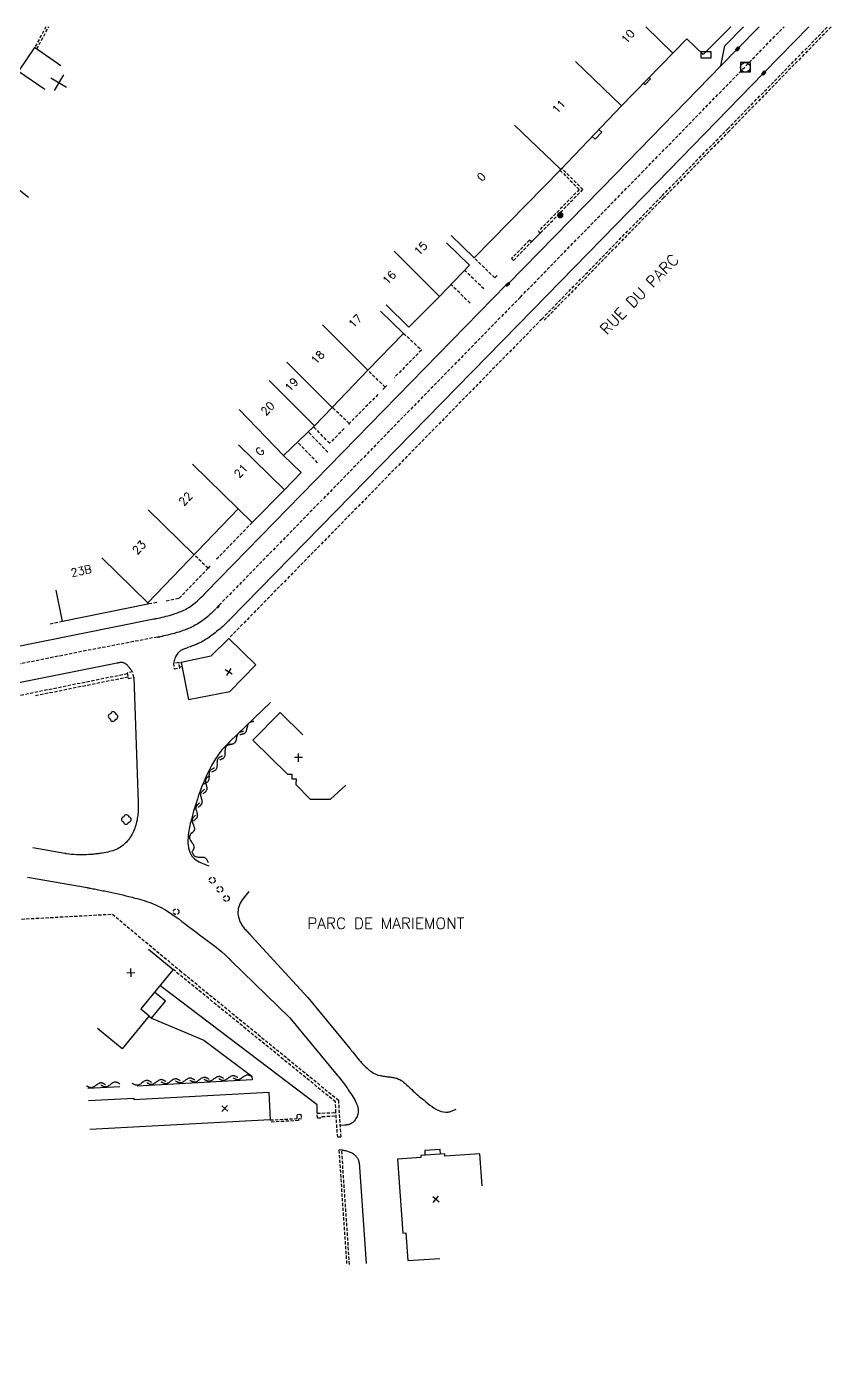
# Model space of a CAD drawing. Header units: millimetres. Extents: x 140000 to 140992, y 128000 to 129000.
# Drawn here: x 140307.8 to 140433.4, y 128790.7 to 129000 of the extents above; entities that cross this region are included whole.
import ezdxf
from ezdxf.enums import TextEntityAlignment as Align

# ---------------------------------------------------------------- set-up
doc = ezdxf.new("R2010")
doc.units = ezdxf.units.MM
doc.linetypes.add('DASHED', pattern=[0.75, 0.5, -0.25])
doc.layers.get('0').update_dxf_attribs({"linetype": 'CONTINUOUS'})
for name, color, linetype in [('W0001', 6, 'DASHED'), ('W0008', 7, 'CONTINUOUS'), ('W0100', 7, 'CONTINUOUS'), ('W0105', 7, 'CONTINUOUS'), ('W0112', 1, 'DASHED'), ('W0300', 7, 'CONTINUOUS'), ('W0310', 3, 'CONTINUOUS'), ('W0400', 7, 'CONTINUOUS'), ('W0420', 7, 'CONTINUOUS'), ('W0989', 7, 'CONTINUOUS'), ('W0991', 7, 'CONTINUOUS'), ('W1102', 7, 'CONTINUOUS'), ('W1471', 7, 'CONTINUOUS'), ('W1473', 7, 'CONTINUOUS')]:
    doc.layers.add(name, color=color, linetype=linetype)
doc.styles.get("Standard").update_dxf_attribs({"font": 'romans.shx', "width": 0.85})

# ---------------------------------------------------------------- blocks, each defined once
blk = doc.blocks.new('T400')
for p, q in [((-0.15, 0.3), (0.15, 0.3)), ((-0.15, -0.25), (-0.15, 0.3)), ((-0.15, 0.15), (0.15, 0.15)), ((-0.15, 0), (0.15, 0)), ((0.15, 0.3), (0.15, -0.25)), ((-0.15, -0.15), (0.15, -0.15)), ((-0.15, -0.25), (-0.15, -0.3)), ((-0.15, -0.3), (0.15, -0.3)), ((0.15, -0.3), (0.15, -0.25))]:
    blk.add_line(p, q)
blk = doc.blocks.new('T1471')
at = {"color": 0, "linetype": 'Continuous', "flags": 128}
blk.add_lwpolyline([(-0.75, -0.5), (-0.75, 0.5), (0.75, 0.5), (0.75, -0.5), (-0.75, -0.5)], dxfattribs=at)
blk = doc.blocks.new('T420')
for p, q in [((0.75, 0.75), (-0.75, 0.75)), ((-0.75, 0.75), (-0.75, -0.75)), ((0.75, 0.75), (0.75, -0.75)), ((0.75, -0.75), (-0.75, -0.75))]:
    blk.add_line(p, q)
blk.add_ellipse((0, 0), major_axis=(-0.53, 0.53), ratio=1, start_param=3.926991, end_param=10.210176)
blk = doc.blocks.new('t991o')
at = {"color": 0, "linetype": 'Continuous'}
for p, q in [((-1, 1), (1, -1)), ((-1, -1), (1, 1))]:
    blk.add_line(p, q, dxfattribs=at)
blk = doc.blocks.new('T1473')
at = {"color": 0, "linetype": 'Continuous', "const_width": 0.5, "flags": 128}
blk.add_lwpolyline([(-0.25, 0, 1), (0.25, 0, 1)], format="xyb", close=True, dxfattribs=at)

msp = doc.modelspace()

# ---------------------------------------------------------------- linework, layer by layer
at = {"layer": 'W0001'}
for points in [[(140384.86, 128957.8), (140403.84, 128977.25), (140426.01, 129000)], [(140384.86, 128957.8), (140337.64, 128909.48), (140337.63, 128909.47), (140337.63, 128909.47), (140337.95, 128909.8), (140337.91, 128909.73), (140337.53, 128909.36), (140337.53, 128909.35), (140337.86, 128909.67), (140337.81, 128909.61), (140337.44, 128909.23), (140337.78, 128909.48), (140337.84, 128909.62), (140337.28, 128909.08), (140337.09, 128908.9), (140336.92, 128908.71), (140336.59, 128908.4), (140336.33, 128908.17), (140336.08, 128907.94), (140335.75, 128907.66), (140335.42, 128907.4), (140335.13, 128907.2), (140334.88, 128907.02), (140334.49, 128906.77), (140334.49, 128906.77), (140334.08, 128906.54), (140333.86, 128906.42), (140333.63, 128906.3), (140333.3, 128906.16), (140333.08, 128906.05), (140332.66, 128905.89), (140332.41, 128905.8), (140332.17, 128905.71), (140331.94, 128905.62), (140331.53, 128905.48), (140331.24, 128905.39), (140330.83, 128905.27), (140330.55, 128905.2), (140330.3, 128905.13), (140329.83, 128905.02), (140329.53, 128904.95), (140329.24, 128904.88), (140328.94, 128904.82), (140328.97, 128904.82), (140328.91, 128904.79), (140328.45, 128904.71), (140328.41, 128904.7), (140328.59, 128904.76), (140328.31, 128904.71), (140328.27, 128904.7), (140328.22, 128904.7), (140328.42, 128904.74), (140328.24, 128904.71), (140328.19, 128904.7), (140317.11, 128902.58), (140215.84, 128882.27)]]:
    msp.add_lwpolyline(points, dxfattribs=at)
at = {"layer": 'W0008'}
for points in [[(140382.91, 128959.79), (140399.8, 128977.09), (140416.17, 128993.91), (140416.78, 128997.03), (140419.67, 129000)], [(140386.8, 128955.81), (140406.22, 128975.7), (140422.86, 128992.79), (140429.89, 129000)], [(140416.17, 128993.91), (140418.77, 128996.55), (140422.13, 129000)], [(140229.36, 128887.73), (140327.63, 128907.53), (140327.67, 128907.54), (140327.72, 128907.55), (140327.75, 128907.55), (140327.8, 128907.56), (140327.84, 128907.57), (140327.89, 128907.58), (140327.92, 128907.59), (140327.97, 128907.59), (140328.02, 128907.6), (140328.05, 128907.62), (140328.34, 128907.67), (140328.64, 128907.73), (140328.94, 128907.8), (140329.24, 128907.87), (140329.53, 128907.95), (140329.81, 128908.02), (140330.11, 128908.09), (140330.41, 128908.18), (140330.69, 128908.27), (140330.97, 128908.36), (140331.2, 128908.45), (140331.44, 128908.53), (140331.67, 128908.62), (140331.91, 128908.71), (140332.13, 128908.81), (140332.34, 128908.91), (140332.56, 128909.02), (140332.78, 128909.14), (140333, 128909.26), (140333.2, 128909.39), (140333.2, 128909.39), (140333.45, 128909.56), (140333.7, 128909.73), (140333.94, 128909.92), (140334.17, 128910.12), (140334.39, 128910.32), (140334.63, 128910.52), (140334.84, 128910.73), (140335.05, 128910.95), (140335.27, 128911.16), (140335.49, 128911.37), (140335.5, 128911.41), (140335.53, 128911.43), (140335.56, 128911.46), (140335.58, 128911.48), (140335.61, 128911.52), (140335.64, 128911.54), (140335.67, 128911.57), (140335.69, 128911.59), (140335.72, 128911.62), (140335.75, 128911.65), (140335.75, 128911.65), (140382.67, 128959.74)], [(140386.8, 128955.81), (140339.47, 128907.4), (140339.44, 128907.37), (140339.42, 128907.35), (140339.41, 128907.34), (140339.38, 128907.31), (140339.36, 128907.29), (140339.34, 128907.27), (140339.33, 128907.25), (140339.3, 128907.23), (140339.28, 128907.21), (140339.27, 128907.19), (140339.05, 128906.98), (140338.83, 128906.77), (140338.61, 128906.55), (140338.39, 128906.35), (140338.16, 128906.15), (140337.92, 128905.95), (140337.7, 128905.76), (140337.45, 128905.57), (140337.22, 128905.38), (140336.99, 128905.2), (140336.78, 128905.04), (140336.56, 128904.88), (140336.36, 128904.73), (140336.16, 128904.59), (140335.94, 128904.45), (140335.72, 128904.31), (140335.5, 128904.18), (140335.28, 128904.05), (140335.06, 128903.93), (140334.83, 128903.81), (140334.66, 128903.73), (140334.47, 128903.64), (140334.28, 128903.56), (140334.09, 128903.48), (140333.89, 128903.41), (140333.7, 128903.34), (140333.52, 128903.26), (140333.31, 128903.19), (140333.13, 128903.12), (140332.92, 128903.05), (140332.77, 128902.99), (140332.61, 128902.94), (140332.45, 128902.87), (140332.31, 128902.82), (140332.16, 128902.75), (140332.02, 128902.68), (140331.88, 128902.6), (140331.75, 128902.52), (140331.63, 128902.43), (140331.52, 128902.34), (140331.39, 128902.2), (140331.28, 128902.05), (140331.17, 128901.89), (140331.08, 128901.72), (140331, 128901.55), (140330.92, 128901.36), (140330.86, 128901.16), (140330.8, 128900.98), (140330.74, 128900.77), (140330.69, 128900.58), (140330.69, 128900.58)], [(140324.33, 128899.25), (140324.27, 128899.34), (140324.2, 128899.44), (140324.13, 128899.53), (140324.06, 128899.62), (140324, 128899.72), (140323.92, 128899.81), (140323.86, 128899.9), (140323.78, 128899.99), (140323.7, 128900.08), (140323.63, 128900.17), (140323.58, 128900.23), (140323.52, 128900.29), (140323.47, 128900.34), (140323.41, 128900.4), (140323.34, 128900.45), (140323.28, 128900.49), (140323.22, 128900.54), (140323.16, 128900.58), (140323.08, 128900.62), (140323.02, 128900.65), (140322.94, 128900.67), (140322.84, 128900.7), (140322.77, 128900.71), (140322.67, 128900.72), (140322.59, 128900.73), (140322.5, 128900.73), (140322.41, 128900.72), (140322.33, 128900.71), (140322.24, 128900.7), (140322.16, 128900.69), (140322.13, 128900.68), (140322.11, 128900.68), (140322.08, 128900.67), (140322.06, 128900.67), (140322.05, 128900.66), (140322.02, 128900.66), (140322, 128900.66), (140321.97, 128900.65), (140321.95, 128900.65), (140321.92, 128900.64), (140216.39, 128879.48)], [(140324.5, 128898.41), (140325.19, 128878.85), (140325.19, 128878.8), (140325.19, 128878.76), (140325.19, 128878.72), (140325.19, 128878.67), (140325.2, 128878.62), (140325.2, 128878.58), (140325.2, 128878.54), (140325.2, 128878.49), (140325.2, 128878.45), (140325.2, 128878.4), (140325.2, 128878.15), (140325.2, 128877.89), (140325.2, 128877.63), (140325.19, 128877.37), (140325.17, 128877.12), (140325.14, 128876.86), (140325.11, 128876.61), (140325.06, 128876.35), (140325.02, 128876.1), (140324.95, 128875.85), (140324.89, 128875.59), (140324.83, 128875.34), (140324.75, 128875.09), (140324.66, 128874.84), (140324.56, 128874.6), (140324.47, 128874.36), (140324.34, 128874.12), (140324.24, 128873.9), (140324.09, 128873.66), (140323.95, 128873.45), (140323.95, 128873.45), (140323.83, 128873.24), (140323.67, 128873.05), (140323.52, 128872.86), (140323.36, 128872.68), (140323.19, 128872.51), (140323.02, 128872.34), (140322.83, 128872.18), (140322.64, 128872.04), (140322.45, 128871.9), (140322.25, 128871.77), (140322, 128871.65), (140321.77, 128871.53), (140321.52, 128871.43), (140321.25, 128871.34), (140320.99, 128871.27), (140320.72, 128871.2), (140320.45, 128871.13), (140320.19, 128871.08), (140319.91, 128871.03), (140319.64, 128870.98), (140319.47, 128870.95), (140319.28, 128870.93), (140319.11, 128870.9), (140318.94, 128870.87), (140318.77, 128870.85), (140318.59, 128870.83), (140318.42, 128870.81), (140318.25, 128870.79), (140318.08, 128870.77), (140317.89, 128870.76), (140317.89, 128870.76), (140317.52, 128870.73), (140317.13, 128870.7), (140316.74, 128870.69), (140316.34, 128870.69), (140315.94, 128870.69), (140315.55, 128870.7), (140315.16, 128870.73), (140314.78, 128870.77), (140314.39, 128870.81), (140314, 128870.87), (140313.99, 128870.87), (140313.95, 128870.87), (140313.92, 128870.88), (140313.91, 128870.88), (140313.88, 128870.89), (140313.86, 128870.89), (140313.83, 128870.9), (140313.8, 128870.91), (140313.78, 128870.91), (140313.75, 128870.91), (140313.75, 128870.91), (140308.75, 128871.8), (140308.75, 128871.8)], [(140345.84, 128894.48), (140339.47, 128888.33), (140339.44, 128888.3), (140339.41, 128888.27), (140339.38, 128888.23), (140339.34, 128888.2), (140339.3, 128888.17), (140339.27, 128888.13), (140339.24, 128888.1), (140339.2, 128888.07), (140339.17, 128888.04), (140339.14, 128888), (140338.72, 128887.58), (140338.33, 128887.13), (140337.97, 128886.66), (140337.61, 128886.19), (140337.28, 128885.7), (140336.97, 128885.19), (140336.66, 128884.67), (140336.38, 128884.15), (140336.11, 128883.61), (140335.84, 128883.07), (140335.58, 128882.46), (140335.33, 128881.85), (140335.09, 128881.24), (140334.86, 128880.62), (140334.64, 128880), (140334.44, 128879.37), (140334.24, 128878.76), (140334.05, 128878.13), (140333.86, 128877.51), (140333.69, 128876.89), (140333.61, 128876.62), (140333.55, 128876.37), (140333.47, 128876.1), (140333.41, 128875.84), (140333.33, 128875.57), (140333.27, 128875.3), (140333.22, 128875.02), (140333.16, 128874.75), (140333.11, 128874.47), (140333.06, 128874.18), (140333.02, 128873.79), (140332.99, 128873.39), (140332.97, 128872.98), (140332.97, 128872.59), (140333, 128872.2), (140333.05, 128871.81), (140333.14, 128871.45), (140333.25, 128871.1), (140333.41, 128870.78), (140333.59, 128870.49), (140333.78, 128870.28), (140333.99, 128870.09), (140334.22, 128869.91), (140334.47, 128869.75), (140334.74, 128869.6), (140335.02, 128869.47), (140335.31, 128869.34), (140335.61, 128869.22), (140335.91, 128869.1), (140336.22, 128868.99)], [(140307.94, 128867.21), (140317.24, 128865.57), (140317.24, 128865.57), (140317.28, 128865.56), (140317.31, 128865.55), (140317.36, 128865.55), (140317.41, 128865.54), (140317.45, 128865.53), (140317.5, 128865.52), (140317.55, 128865.52), (140317.59, 128865.51), (140317.64, 128865.5), (140317.69, 128865.49), (140317.69, 128865.49), (140317.91, 128865.45), (140318.14, 128865.41), (140318.36, 128865.37), (140318.58, 128865.32), (140318.81, 128865.28), (140319.03, 128865.23), (140319.25, 128865.19), (140319.49, 128865.14), (140319.7, 128865.09), (140319.92, 128865.05), (140319.92, 128865.05), (140320.41, 128864.95), (140320.89, 128864.85), (140321.36, 128864.75), (140321.84, 128864.64), (140322.33, 128864.54), (140322.8, 128864.43), (140323.28, 128864.32), (140323.75, 128864.2), (140324.24, 128864.08), (140324.7, 128863.95), (140325.06, 128863.86), (140325.42, 128863.76), (140325.78, 128863.66), (140326.14, 128863.55), (140326.49, 128863.43), (140326.84, 128863.3), (140327.19, 128863.18), (140327.53, 128863.05), (140327.88, 128862.9), (140328.2, 128862.75), (140328.2, 128862.75), (140328.78, 128862.45), (140329.34, 128862.14), (140329.91, 128861.8), (140330.45, 128861.45), (140330.99, 128861.07), (140331.52, 128860.68), (140332.03, 128860.29), (140332.56, 128859.89), (140333.08, 128859.48), (140333.61, 128859.09), (140333.61, 128859.09), (140334.19, 128858.65), (140334.78, 128858.21), (140335.36, 128857.78), (140335.95, 128857.34), (140336.53, 128856.91), (140337.11, 128856.47), (140337.67, 128856.02), (140338.24, 128855.55), (140338.78, 128855.07), (140339.31, 128854.58), (140339.34, 128854.54), (140339.38, 128854.51), (140339.42, 128854.47), (140339.45, 128854.44), (140339.49, 128854.4), (140339.53, 128854.36), (140339.56, 128854.33), (140339.59, 128854.29), (140339.64, 128854.26), (140339.67, 128854.22), (140348.88, 128845.23), (140356.27, 128836.3), (140356.3, 128836.27), (140356.33, 128836.23), (140356.36, 128836.2), (140356.39, 128836.16), (140356.42, 128836.13), (140356.44, 128836.09), (140356.47, 128836.06), (140356.5, 128836.03), (140356.53, 128835.99), (140356.56, 128835.96), (140356.78, 128835.69), (140356.99, 128835.41), (140357.2, 128835.14), (140357.41, 128834.86), (140357.61, 128834.58), (140357.81, 128834.29), (140358, 128834), (140358.2, 128833.7), (140358.41, 128833.41), (140358.59, 128833.09), (140358.59, 128833.09), (140358.75, 128832.84), (140358.91, 128832.59), (140359.05, 128832.32), (140359.19, 128832.05), (140359.3, 128831.79), (140359.41, 128831.52), (140359.47, 128831.24), (140359.52, 128830.96), (140359.55, 128830.68), (140359.52, 128830.4), (140359.52, 128830.4), (140359.49, 128830.22), (140359.44, 128830.03), (140359.38, 128829.85), (140359.3, 128829.67), (140359.2, 128829.5), (140359.09, 128829.34), (140358.97, 128829.18), (140358.84, 128829.04), (140358.69, 128828.91), (140358.55, 128828.8), (140358.47, 128828.76), (140358.39, 128828.71), (140358.31, 128828.67), (140358.24, 128828.64), (140358.16, 128828.61), (140358.08, 128828.58), (140358, 128828.55), (140357.91, 128828.53), (140357.83, 128828.52), (140357.75, 128828.51), (140357.75, 128828.51), (140357.72, 128828.51), (140357.69, 128828.5), (140357.66, 128828.5), (140357.63, 128828.5), (140357.61, 128828.49), (140357.58, 128828.49), (140357.55, 128828.49), (140357.52, 128828.49), (140357.49, 128828.49), (140357.45, 128828.49), (140356.7, 128828.45)], [(140342.49, 128864.95), (140342.27, 128864.7), (140342.05, 128864.45), (140341.84, 128864.2), (140341.64, 128863.95), (140341.45, 128863.69), (140341.28, 128863.42), (140341.13, 128863.16), (140341, 128862.87), (140340.89, 128862.59), (140340.83, 128862.3), (140340.83, 128862.3), (140340.8, 128862.04), (140340.78, 128861.77), (140340.78, 128861.51), (140340.81, 128861.24), (140340.86, 128860.97), (140340.94, 128860.71), (140341.02, 128860.45), (140341.13, 128860.2), (140341.25, 128859.95), (140341.39, 128859.73), (140341.39, 128859.73), (140341.49, 128859.58), (140341.59, 128859.43), (140341.7, 128859.3), (140341.81, 128859.16), (140341.94, 128859.03), (140342.06, 128858.9), (140342.19, 128858.77), (140342.31, 128858.64), (140342.42, 128858.52), (140342.55, 128858.38), (140342.58, 128858.36), (140342.61, 128858.33), (140342.64, 128858.3), (140342.67, 128858.27), (140342.7, 128858.23), (140342.72, 128858.2), (140342.75, 128858.16), (140342.78, 128858.14), (140342.81, 128858.1), (140342.84, 128858.07), (140342.84, 128858.07), (140351.67, 128848.42), (140358.24, 128840.44), (140358.27, 128840.4), (140358.3, 128840.37), (140358.33, 128840.34), (140358.34, 128840.3), (140358.38, 128840.27), (140358.41, 128840.23), (140358.44, 128840.2), (140358.45, 128840.17), (140358.49, 128840.14), (140358.52, 128840.11), (140358.52, 128840.11), (140358.7, 128839.86), (140358.91, 128839.62), (140359.11, 128839.37), (140359.3, 128839.13), (140359.5, 128838.89), (140359.7, 128838.65), (140359.92, 128838.41), (140360.13, 128838.17), (140360.34, 128837.95), (140360.56, 128837.72), (140360.75, 128837.54), (140360.94, 128837.37), (140361.13, 128837.2), (140361.33, 128837.04), (140361.53, 128836.89), (140361.74, 128836.74), (140361.95, 128836.62), (140362.17, 128836.5), (140362.39, 128836.4), (140362.63, 128836.31), (140362.63, 128836.31), (140362.78, 128836.27), (140362.95, 128836.23), (140363.11, 128836.19), (140363.28, 128836.16), (140363.45, 128836.13), (140363.63, 128836.11), (140363.8, 128836.09), (140363.97, 128836.08), (140364.14, 128836.05), (140364.31, 128836.04), (140364.31, 128836.04), (140364.47, 128836.02), (140364.63, 128836), (140364.78, 128835.98), (140364.94, 128835.95), (140365.09, 128835.92), (140365.25, 128835.88), (140365.41, 128835.84), (140365.56, 128835.8), (140365.7, 128835.75), (140365.84, 128835.69), (140366.05, 128835.59), (140366.25, 128835.47), (140366.44, 128835.34), (140366.63, 128835.2), (140366.81, 128835.05), (140366.99, 128834.9), (140367.16, 128834.74), (140367.33, 128834.58), (140367.5, 128834.41), (140367.67, 128834.25), (140367.67, 128834.25), (140367.91, 128834.03), (140368.13, 128833.81), (140368.36, 128833.6), (140368.61, 128833.4), (140368.84, 128833.19), (140369.08, 128832.98), (140369.33, 128832.77), (140369.58, 128832.57), (140369.83, 128832.36), (140370.09, 128832.15), (140370.09, 128832.15), (140370.42, 128831.89), (140370.75, 128831.63), (140371.08, 128831.38), (140371.42, 128831.16), (140371.78, 128830.95), (140372.13, 128830.77), (140372.49, 128830.63), (140372.84, 128830.54), (140373.2, 128830.5), (140373.56, 128830.52), (140373.7, 128830.54), (140373.83, 128830.57), (140373.95, 128830.61), (140374.08, 128830.65), (140374.22, 128830.7), (140374.34, 128830.76), (140374.47, 128830.81), (140374.59, 128830.87), (140374.72, 128830.93), (140374.86, 128830.99)], [(140353.14, 128830.34), (140353.13, 128831.64), (140328.58, 128850.27)], [(140327.27, 128845.19), (140335.47, 128841.76), (140342.94, 128836.13), (140343, 128835.58), (140325.06, 128834.59)], [(140322.34, 128834.46), (140317.33, 128834.19)], [(140356.97, 128824.62), (140357.11, 128824.59), (140357.27, 128824.56), (140357.41, 128824.53), (140357.56, 128824.5), (140357.7, 128824.47), (140357.86, 128824.43), (140358, 128824.39), (140358.14, 128824.34), (140358.28, 128824.28), (140358.42, 128824.22), (140358.53, 128824.16), (140358.63, 128824.1), (140358.74, 128824.04), (140358.83, 128823.97), (140358.92, 128823.9), (140359.02, 128823.81), (140359.11, 128823.73), (140359.19, 128823.64), (140359.27, 128823.55), (140359.34, 128823.45), (140359.41, 128823.34), (140359.47, 128823.23), (140359.53, 128823.11), (140359.58, 128822.98), (140359.61, 128822.86), (140359.66, 128822.73), (140359.69, 128822.61), (140359.7, 128822.48), (140359.72, 128822.35), (140359.74, 128822.22), (140359.74, 128822.22), (140359.75, 128822.19), (140359.75, 128822.16), (140359.75, 128822.12), (140359.75, 128822.09), (140359.75, 128822.06), (140359.75, 128822.03), (140359.75, 128822), (140359.77, 128821.97), (140359.77, 128821.94), (140359.77, 128821.91), (140360.8, 128806.9)]]:
    msp.add_lwpolyline(points, dxfattribs=at)
at = {"layer": 'W0100'}
msp.add_line((140374.07, 128967.43), (140377.64, 128963.93), dxfattribs=at)
for points in [[(140410.84, 128998.14), (140413.41, 128995.65), (140417.7, 129000)], [(140377.64, 128963.93), (140377.64, 128963.93), (140377.63, 128963.94), (140377.64, 128963.93), (140391.16, 128977.73), (140400.66, 128987.65), (140410.84, 128998.14)], [(140313.15, 128993.93), (140309.03, 128996.76), (140306.5, 128993.06), (140310.62, 128990.24)], [(140373.34, 128966.25), (140376.94, 128962.77), (140372.22, 128957.91), (140367.47, 128953.09), (140363.91, 128956.59)], [(140363.03, 128955.62), (140366.63, 128952.13), (140361.05, 128946.38), (140355.49, 128940.57), (140352.72, 128937.7), (140347.89, 128933.03), (140350.64, 128930.41), (140348.02, 128927.72), (140343, 128922.6), (140340.83, 128924.72), (140340.83, 128924.72), (140326.69, 128910.05), (140326.72, 128909.85), (140313.39, 128907.12), (140312.39, 128912.02)], [(140340.83, 128924.72), (140340.83, 128924.72), (140343, 128922.6), (140348.02, 128927.72), (140350.64, 128930.41), (140347.89, 128933.03), (140352.72, 128937.7), (140355.49, 128940.57), (140355.49, 128940.57)], [(140331.89, 128900.73), (140333.05, 128894.95), (140339.49, 128896.22), (140343.56, 128900.36), (140339.33, 128904.49), (140336.55, 128901.7), (140331.89, 128900.73)], [(140350.92, 128889.44), (140347.34, 128892.94), (140343.09, 128888.59), (140348.49, 128883.3), (140349.19, 128883.31), (140349.2, 128882.59), (140349.86, 128882.58), (140349.8, 128881.66), (140352.06, 128879.39), (140355.24, 128879.41), (140357.63, 128881.55)], [(140326.8, 128855.97), (140330.66, 128852.79), (140325.59, 128846.65), (140326.92, 128845.55), (140322.7, 128840.42), (140318.84, 128843.6)], [(140317.44, 128832.32), (140324.52, 128832.7), (140324.53, 128832.5), (140345.58, 128833.62), (140345.81, 128829.3), (140317.67, 128827.79)], [(140378.88, 128819.03), (140378.55, 128824.02), (140373.08, 128823.66), (140373.06, 128823.99), (140369.3, 128823.74), (140369.33, 128823.41), (140365.69, 128823.17), (140366.49, 128811.62), (140367, 128811.66), (140367.28, 128807.34), (140372.28, 128807.68)]]:
    msp.add_lwpolyline(points, dxfattribs=at)
at = {"layer": 'W0105'}
for p, q in [((140404.09, 128991.18), (140404.32, 128990.97)), ((140404.32, 128990.97), (140405.15, 128991.88)), ((140404.96, 128992.08), (140405.15, 128991.88)), ((140396.09, 128982.88), (140396.53, 128982.46)), ((140396.53, 128982.46), (140397.55, 128983.53)), ((140397.11, 128983.95), (140397.55, 128983.53)), ((140386.58, 128966.4), (140387.98, 128967.81))]:
    msp.add_line(p, q, dxfattribs=at)
for points in [[(140326.89, 128845.5), (140327.27, 128845.19), (140329.49, 128847.85), (140327.75, 128849.27)], [(140372.38, 128823.95), (140372.33, 128824.66), (140369.92, 128824.52), (140369.97, 128823.79)]]:
    msp.add_lwpolyline(points, dxfattribs=at)
at = {"layer": 'W0112'}
for p, q in [((140310.79, 129000), (140309.03, 128996.75)), ((140309.03, 128996.75), (140309.38, 128996.56)), ((140394.61, 128974.6), (140391.32, 128977.89)), ((140387.99, 128967.81), (140394.61, 128974.6)), ((140407.26, 128973.32), (140388.49, 128954.08)), ((140383.78, 128963.53), (140386.58, 128966.4)), ((140386.58, 128966.4), (140386.29, 128966.68))]:
    msp.add_line(p, q, dxfattribs=at)
for points in [[(140309.38, 128996.56), (140311.24, 129000)], [(140388.21, 128954.37), (140406.97, 128973.6), (140417.19, 128984.03), (140432.81, 129000)], [(140433.37, 129000), (140417.48, 128983.75), (140407.26, 128973.32)], [(140391.32, 128977.89), (140391.04, 128977.61), (140394.05, 128974.59)], [(140394.05, 128974.59), (140387.7, 128968.09), (140387.99, 128967.81)], [(140386.29, 128966.68), (140383.49, 128963.81), (140383.78, 128963.53)], [(140381.24, 128961.15), (140380.86, 128960.8), (140377.55, 128963.98)], [(140379.16, 128959.06), (140376.16, 128961.98)], [(140377, 128956.86), (140374.02, 128959.77)], [(140388.21, 128954.37), (140339.33, 128904.49)], [(140366.63, 128952.13), (140369.42, 128949.53), (140365.14, 128945.17)], [(140363.75, 128943.73), (140361.05, 128946.38)], [(140363.99, 128943.99), (140363.75, 128943.73), (140363.75, 128943.73), (140363.39, 128943.37)], [(140362.63, 128942.59), (140358.14, 128938.05), (140358.14, 128938.05), (140358.02, 128937.91)], [(140358.14, 128938.05), (140355.49, 128940.57)], [(140354.8, 128933.58), (140351.72, 128936.74)], [(140357.34, 128937.26), (140355.08, 128934.96), (140352.56, 128937.56)], [(140353.2, 128931.92), (140350.08, 128935.15)], [(140343, 128922.6), (140337.42, 128916.82)], [(140336.39, 128915.76), (140336.11, 128915.45), (140331.52, 128910.7), (140329.34, 128910.28)], [(140336.11, 128915.45), (140333.92, 128917.56)], [(140328.09, 128910.1), (140326.72, 128909.85)], [(140313.39, 128907.12), (140311.45, 128906.74)], [(140323.49, 128899.08), (140323.66, 128898.24), (140324.5, 128898.41), (140324.33, 128899.25), (140323.49, 128899.08)], [(140330.69, 128900.58), (140330.84, 128899.74), (140331.69, 128899.91), (140331.52, 128900.74), (140330.69, 128900.58)], [(140331.53, 128900.66), (140331.89, 128900.73)], [(140331.66, 128900.02), (140332.03, 128900.09)], [(140323.52, 128898.96), (140230.81, 128880.25), (140214.72, 128876.87), (140212.84, 128876.22), (140211.05, 128875.44), (140209.49, 128874.6), (140209.38, 128874.52), (140207.7, 128873.31), (140200.25, 128865.28), (140193.2, 128856.82), (140186.19, 128848.09), (140179.52, 128838.92), (140172.75, 128828.44), (140161.05, 128809.55), (140149.64, 128790.69)], [(140323.63, 128898.44), (140309.14, 128895.52)], [(140306.24, 128860.62), (140321.17, 128861.44), (140331.7, 128852.64), (140356.45, 128832.39)], [(140353.19, 128829.61), (140353.14, 128830.34), (140356.06, 128830.46), (140356, 128832.12), (140330.66, 128852.79)], [(140356.45, 128832.39), (140356.81, 128826.62), (140356.34, 128826.59), (140356.06, 128830.46)], [(140345.81, 128829.3), (140350.03, 128829.52), (140350, 128830.15), (140350.61, 128830.18), (140350.67, 128829.46), (140350.2, 128829.41), (140350.22, 128829.2), (140345.83, 128828.96)], [(140353.19, 128829.61), (140353.92, 128829.66), (140353.91, 128829.84), (140356.11, 128829.93)], [(140358.19, 128806.72), (140356.97, 128824.62), (140356.52, 128824.57), (140357.74, 128806.69)]]:
    msp.add_lwpolyline(points, dxfattribs=at)
for centre, radius in [((140336.77, 128866.73), 0.453), ((140337.94, 128865.3), 0.453), ((140338.97, 128863.88), 0.446), ((140331.12, 128861.81), 0.446)]:
    msp.add_circle(centre, radius, dxfattribs=at)
at = {"layer": 'W0300'}
for centre, radius, start, end in [((140321.3, 128892.65), 0.391, 3.4336, 169.796), ((140320.92, 128892.33), 0.392, 94.5739, 258.4654), ((140321.25, 128891.95), 0.406, 181.1017, 349.1145), ((140321.62, 128892.28), 0.406, 270, 81.0851), ((140322.98, 128876.24), 0.392, 94.5739, 258.4654), ((140323.36, 128876.56), 0.391, 2.2906, 169.796), ((140323.69, 128876.2), 0.414, 270, 81.2538), ((140323.3, 128875.86), 0.391, 181.1458, 348.6901)]:
    msp.add_arc(centre, radius, start, end, dxfattribs=at)
at = {"layer": 'W0310'}
for points in [[(140343.24, 128891.52), (140343.16, 128891.51), (140343.08, 128891.49), (140343.02, 128891.48), (140342.94, 128891.46), (140342.88, 128891.45), (140342.81, 128891.43), (140342.75, 128891.41), (140342.69, 128891.38), (140342.63, 128891.36), (140342.56, 128891.33), (140342.52, 128891.29), (140342.47, 128891.25), (140342.39, 128891.16), (140342.33, 128891.04), (140342.27, 128890.91), (140342.24, 128890.77), (140342.19, 128890.63), (140342.16, 128890.48), (140342.13, 128890.34), (140342.09, 128890.2), (140342.06, 128890.05), (140342, 128889.93), (140341.94, 128889.81), (140341.86, 128889.72), (140341.81, 128889.68), (140341.77, 128889.64), (140341.7, 128889.61), (140341.64, 128889.58), (140341.58, 128889.55), (140341.52, 128889.54), (140341.44, 128889.52), (140341.38, 128889.5), (140341.3, 128889.48), (140341.24, 128889.47), (140341.16, 128889.46), (140341.08, 128889.45)], [(140341.63, 128889.96), (140341.55, 128889.95), (140341.49, 128889.94), (140341.41, 128889.92), (140341.33, 128889.91), (140341.27, 128889.89), (140341.19, 128889.87), (140341.13, 128889.85), (140341.06, 128889.83), (140341, 128889.8), (140340.94, 128889.77), (140340.89, 128889.73), (140340.84, 128889.69), (140340.75, 128889.59), (140340.69, 128889.48), (140340.64, 128889.35), (140340.59, 128889.21), (140340.56, 128889.07), (140340.53, 128888.92), (140340.5, 128888.77), (140340.47, 128888.64), (140340.44, 128888.5), (140340.38, 128888.37), (140340.31, 128888.26), (140340.24, 128888.16), (140340.19, 128888.12), (140340.14, 128888.09), (140340.08, 128888.05), (140340.02, 128888.02), (140339.95, 128888), (140339.89, 128887.98), (140339.83, 128887.96), (140339.77, 128887.94), (140339.69, 128887.92), (140339.61, 128887.91), (140339.55, 128887.9), (140339.47, 128887.88)], [(140339.58, 128887.99), (140339.52, 128887.96), (140339.44, 128887.94), (140339.38, 128887.9), (140339.31, 128887.87), (140339.25, 128887.84), (140339.19, 128887.8), (140339.13, 128887.77), (140339.06, 128887.73), (140339.02, 128887.7), (140338.97, 128887.65), (140338.92, 128887.6), (140338.89, 128887.55), (140338.84, 128887.45), (140338.8, 128887.32), (140338.77, 128887.18), (140338.77, 128887.04), (140338.75, 128886.89), (140338.75, 128886.74), (140338.77, 128886.59), (140338.75, 128886.45), (140338.75, 128886.3), (140338.72, 128886.16), (140338.69, 128886.04), (140338.63, 128885.93), (140338.59, 128885.88), (140338.55, 128885.84), (140338.5, 128885.79), (140338.44, 128885.75), (140338.39, 128885.71), (140338.33, 128885.67), (140338.27, 128885.64), (140338.2, 128885.61), (140338.13, 128885.58), (140338.06, 128885.55), (140338, 128885.52), (140337.92, 128885.49)], [(140338.34, 128886.12), (140338.27, 128886.09), (140338.2, 128886.06), (140338.14, 128886.03), (140338.08, 128886.01), (140338, 128885.97), (140337.94, 128885.94), (140337.88, 128885.9), (140337.83, 128885.86), (140337.77, 128885.82), (140337.72, 128885.77), (140337.67, 128885.73), (140337.64, 128885.68), (140337.58, 128885.57), (140337.55, 128885.45), (140337.52, 128885.31), (140337.52, 128885.17), (140337.5, 128885.02), (140337.52, 128884.87), (140337.52, 128884.72), (140337.5, 128884.57), (140337.5, 128884.43), (140337.47, 128884.3), (140337.44, 128884.17), (140337.38, 128884.06), (140337.34, 128884.02), (140337.3, 128883.97), (140337.25, 128883.92), (140337.19, 128883.88), (140337.14, 128883.84), (140337.08, 128883.8), (140337.02, 128883.77), (140336.95, 128883.74), (140336.88, 128883.71), (140336.81, 128883.68), (140336.75, 128883.66), (140336.67, 128883.62)], [(140336.3, 128883.05), (140336.24, 128883.01), (140336.19, 128882.97), (140336.13, 128882.92), (140336.06, 128882.87), (140336.02, 128882.83), (140335.95, 128882.78), (140335.91, 128882.73), (140335.86, 128882.68), (140335.83, 128882.62), (140335.78, 128882.57), (140335.77, 128882.52), (140335.74, 128882.46), (140335.7, 128882.34), (140335.7, 128882.21), (140335.7, 128882.07), (140335.74, 128881.93), (140335.77, 128881.79), (140335.8, 128881.64), (140335.84, 128881.49), (140335.88, 128881.35), (140335.91, 128881.21), (140335.91, 128881.07), (140335.91, 128880.95), (140335.88, 128880.82), (140335.84, 128880.77), (140335.83, 128880.71), (140335.78, 128880.66), (140335.75, 128880.6), (140335.7, 128880.55), (140335.66, 128880.5), (140335.59, 128880.45), (140335.55, 128880.41), (140335.49, 128880.36), (140335.44, 128880.32), (140335.38, 128880.27), (140335.31, 128880.23)], [(140337.09, 128884.24), (140337.02, 128884.21), (140336.95, 128884.19), (140336.89, 128884.16), (140336.83, 128884.13), (140336.75, 128884.09), (140336.69, 128884.06), (140336.63, 128884.02), (140336.58, 128883.98), (140336.52, 128883.95), (140336.47, 128883.9), (140336.42, 128883.85), (140336.39, 128883.8), (140336.33, 128883.7), (140336.3, 128883.57), (140336.27, 128883.44), (140336.27, 128883.3), (140336.25, 128883.15), (140336.27, 128883), (140336.27, 128882.84), (140336.25, 128882.7), (140336.25, 128882.55), (140336.22, 128882.42), (140336.19, 128882.3), (140336.13, 128882.19), (140336.09, 128882.14), (140336.05, 128882.09), (140336, 128882.05), (140335.94, 128882.01), (140335.89, 128881.97), (140335.83, 128881.93), (140335.77, 128881.9), (140335.7, 128881.87), (140335.63, 128881.84), (140335.56, 128881.8), (140335.5, 128881.78), (140335.42, 128881.75)], [(140335.56, 128880.93), (140335.5, 128880.88), (140335.44, 128880.84), (140335.38, 128880.8), (140335.33, 128880.75), (140335.27, 128880.7), (140335.22, 128880.66), (140335.16, 128880.61), (140335.11, 128880.55), (140335.08, 128880.5), (140335.05, 128880.45), (140335.02, 128880.39), (140334.99, 128880.34), (140334.95, 128880.21), (140334.94, 128880.08), (140334.95, 128879.95), (140334.99, 128879.8), (140335.02, 128879.66), (140335.05, 128879.52), (140335.09, 128879.37), (140335.11, 128879.22), (140335.16, 128879.09), (140335.16, 128878.95), (140335.16, 128878.82), (140335.13, 128878.7), (140335.09, 128878.64), (140335.08, 128878.59), (140335.03, 128878.53), (140335, 128878.48), (140334.95, 128878.43), (140334.91, 128878.37), (140334.84, 128878.33), (140334.8, 128878.28), (140334.74, 128878.23), (140334.69, 128878.2), (140334.63, 128878.15), (140334.56, 128878.1)], [(140334.81, 128878.81), (140334.75, 128878.77), (140334.69, 128878.72), (140334.64, 128878.67), (140334.58, 128878.62), (140334.53, 128878.58), (140334.47, 128878.53), (140334.42, 128878.48), (140334.38, 128878.43), (140334.34, 128878.38), (140334.3, 128878.33), (140334.28, 128878.27), (140334.25, 128878.21), (140334.22, 128878.09), (140334.22, 128877.96), (140334.22, 128877.82), (140334.25, 128877.68), (140334.28, 128877.54), (140334.33, 128877.39), (140334.36, 128877.25), (140334.39, 128877.11), (140334.42, 128876.97), (140334.42, 128876.83), (140334.42, 128876.7), (140334.39, 128876.58), (140334.36, 128876.52), (140334.34, 128876.46), (140334.3, 128876.41), (140334.27, 128876.36), (140334.22, 128876.3), (140334.17, 128876.26), (140334.11, 128876.21), (140334.06, 128876.16), (140334, 128876.12), (140333.95, 128876.07), (140333.89, 128876.02), (140333.83, 128875.98)], [(140334.14, 128876.87), (140334.08, 128876.82), (140334.03, 128876.77), (140333.99, 128876.72), (140333.92, 128876.67), (140333.88, 128876.62), (140333.83, 128876.56), (140333.78, 128876.51), (140333.75, 128876.45), (140333.72, 128876.4), (140333.69, 128876.34), (140333.66, 128876.28), (140333.64, 128876.22), (140333.63, 128876.09), (140333.64, 128875.96), (140333.66, 128875.83), (140333.7, 128875.7), (140333.75, 128875.55), (140333.81, 128875.41), (140333.86, 128875.27), (140333.91, 128875.13), (140333.95, 128875), (140333.97, 128874.87), (140333.99, 128874.73), (140333.97, 128874.61), (140333.95, 128874.55), (140333.92, 128874.49), (140333.89, 128874.43), (140333.86, 128874.37), (140333.83, 128874.32), (140333.78, 128874.27), (140333.74, 128874.21), (140333.69, 128874.16), (140333.63, 128874.11), (140333.58, 128874.05), (140333.53, 128874.01), (140333.47, 128873.95)], [(140333.52, 128874.17), (140333.47, 128874.1), (140333.44, 128874.05), (140333.41, 128873.98), (140333.36, 128873.91), (140333.33, 128873.85), (140333.3, 128873.79), (140333.27, 128873.73), (140333.25, 128873.66), (140333.22, 128873.59), (140333.22, 128873.53), (140333.2, 128873.47), (140333.2, 128873.41), (140333.22, 128873.27), (140333.25, 128873.16), (140333.31, 128873.03), (140333.39, 128872.91), (140333.47, 128872.78), (140333.56, 128872.66), (140333.64, 128872.54), (140333.74, 128872.42), (140333.81, 128872.3), (140333.86, 128872.18), (140333.91, 128872.05), (140333.92, 128871.93), (140333.92, 128871.87), (140333.91, 128871.8), (140333.89, 128871.74), (140333.88, 128871.68), (140333.84, 128871.62), (140333.83, 128871.55), (140333.8, 128871.49), (140333.75, 128871.42), (140333.72, 128871.36), (140333.67, 128871.3), (140333.64, 128871.23), (140333.59, 128871.17)], [(140333.59, 128871.17), (140333.63, 128871.11), (140333.66, 128871.03), (140333.69, 128870.96), (140333.72, 128870.9), (140333.75, 128870.84), (140333.78, 128870.77), (140333.83, 128870.71), (140333.86, 128870.66), (140333.91, 128870.6), (140333.95, 128870.55), (140334, 128870.52), (140334.05, 128870.48), (140334.16, 128870.42), (140334.28, 128870.38), (140334.42, 128870.36), (140334.56, 128870.35), (140334.72, 128870.35), (140334.86, 128870.35), (140335.02, 128870.35), (140335.16, 128870.35), (140335.3, 128870.34), (140335.44, 128870.31), (140335.56, 128870.27), (140335.67, 128870.22), (140335.72, 128870.18), (140335.77, 128870.14), (140335.81, 128870.09), (140335.86, 128870.04), (140335.89, 128869.98), (140335.92, 128869.92), (140335.95, 128869.86), (140335.99, 128869.8), (140336.02, 128869.73), (140336.05, 128869.66), (140336.08, 128869.59), (140336.11, 128869.52)], [(140343, 128836.02), (140342.94, 128836.06), (140342.88, 128836.1), (140342.81, 128836.14), (140342.75, 128836.18), (140342.67, 128836.2), (140342.61, 128836.23), (140342.55, 128836.26), (140342.49, 128836.28), (140342.42, 128836.3), (140342.36, 128836.31), (140342.3, 128836.32), (140342.24, 128836.32), (140342.11, 128836.3), (140341.99, 128836.26), (140341.88, 128836.2), (140341.75, 128836.12), (140341.63, 128836.03), (140341.5, 128835.95), (140341.39, 128835.86), (140341.27, 128835.77), (140341.14, 128835.7), (140341.03, 128835.63), (140340.91, 128835.59), (140340.78, 128835.57), (140340.72, 128835.57), (140340.66, 128835.58), (140340.59, 128835.59), (140340.53, 128835.61), (140340.47, 128835.63), (140340.41, 128835.66), (140340.34, 128835.69), (140340.28, 128835.72), (140340.2, 128835.75), (140340.14, 128835.79), (140340.08, 128835.83), (140340.02, 128835.87)], [(140320.11, 128834.79), (140320.05, 128834.83), (140319.99, 128834.87), (140319.92, 128834.91), (140319.86, 128834.95), (140319.78, 128834.97), (140319.72, 128835), (140319.66, 128835.03), (140319.59, 128835.05), (140319.53, 128835.07), (140319.47, 128835.08), (140319.41, 128835.09), (140319.34, 128835.09), (140319.22, 128835.06), (140319.09, 128835.02), (140318.99, 128834.96), (140318.86, 128834.88), (140318.74, 128834.8), (140318.61, 128834.7), (140318.5, 128834.62), (140318.38, 128834.53), (140318.25, 128834.45), (140318.14, 128834.39), (140318.02, 128834.35), (140317.89, 128834.33), (140317.83, 128834.33), (140317.77, 128834.34), (140317.7, 128834.34), (140317.64, 128834.37), (140317.58, 128834.38), (140317.52, 128834.41), (140317.45, 128834.45), (140317.39, 128834.48), (140317.31, 128834.51), (140317.25, 128834.55), (140317.19, 128834.59), (140317.13, 128834.62)], [(140322.36, 128834.91), (140322.3, 128834.95), (140322.24, 128834.99), (140322.17, 128835.03), (140322.11, 128835.06), (140322.03, 128835.09), (140321.97, 128835.12), (140321.91, 128835.15), (140321.84, 128835.17), (140321.78, 128835.19), (140321.72, 128835.2), (140321.66, 128835.2), (140321.59, 128835.2), (140321.47, 128835.18), (140321.34, 128835.14), (140321.24, 128835.08), (140321.11, 128835), (140320.99, 128834.92), (140320.86, 128834.83), (140320.75, 128834.74), (140320.63, 128834.66), (140320.5, 128834.58), (140320.39, 128834.52), (140320.27, 128834.48), (140320.14, 128834.45), (140320.08, 128834.45), (140320.02, 128834.46), (140319.95, 128834.47), (140319.89, 128834.49), (140319.81, 128834.51), (140319.75, 128834.54), (140319.69, 128834.57), (140319.63, 128834.6), (140319.56, 128834.63), (140319.49, 128834.67), (140319.42, 128834.71), (140319.36, 128834.75)], [(140327.28, 128835.16), (140327.22, 128835.2), (140327.16, 128835.24), (140327.09, 128835.28), (140327.03, 128835.32), (140326.95, 128835.34), (140326.89, 128835.37), (140326.83, 128835.4), (140326.77, 128835.42), (140326.7, 128835.45), (140326.64, 128835.45), (140326.58, 128835.46), (140326.52, 128835.46), (140326.39, 128835.45), (140326.27, 128835.4), (140326.14, 128835.34), (140326.03, 128835.26), (140325.91, 128835.18), (140325.78, 128835.09), (140325.66, 128835), (140325.55, 128834.91), (140325.42, 128834.84), (140325.3, 128834.77), (140325.17, 128834.73), (140325.05, 128834.71), (140324.99, 128834.71), (140324.92, 128834.72), (140324.86, 128834.73), (140324.8, 128834.75), (140324.74, 128834.77), (140324.67, 128834.8), (140324.61, 128834.82), (140324.55, 128834.85), (140324.47, 128834.89), (140324.41, 128834.92), (140324.34, 128834.96), (140324.28, 128835)], [(140329.53, 128835.29), (140329.47, 128835.33), (140329.41, 128835.37), (140329.33, 128835.4), (140329.27, 128835.44), (140329.2, 128835.47), (140329.14, 128835.5), (140329.08, 128835.53), (140329, 128835.55), (140328.94, 128835.57), (140328.88, 128835.58), (140328.81, 128835.59), (140328.75, 128835.59), (140328.63, 128835.56), (140328.5, 128835.52), (140328.38, 128835.45), (140328.25, 128835.37), (140328.14, 128835.29), (140328.02, 128835.2), (140327.91, 128835.11), (140327.78, 128835.03), (140327.66, 128834.95), (140327.55, 128834.89), (140327.42, 128834.85), (140327.3, 128834.83), (140327.24, 128834.83), (140327.17, 128834.84), (140327.11, 128834.84), (140327.05, 128834.87), (140326.99, 128834.89), (140326.92, 128834.91), (140326.86, 128834.95), (140326.8, 128834.98), (140326.72, 128835.01), (140326.66, 128835.05), (140326.59, 128835.09), (140326.53, 128835.12)], [(140331.77, 128835.41), (140331.7, 128835.45), (140331.64, 128835.49), (140331.58, 128835.53), (140331.52, 128835.57), (140331.44, 128835.59), (140331.38, 128835.62), (140331.31, 128835.66), (140331.25, 128835.67), (140331.19, 128835.7), (140331.13, 128835.7), (140331.06, 128835.71), (140331, 128835.71), (140330.88, 128835.69), (140330.75, 128835.65), (140330.64, 128835.59), (140330.52, 128835.51), (140330.39, 128835.42), (140330.27, 128835.33), (140330.16, 128835.24), (140330.03, 128835.16), (140329.91, 128835.08), (140329.8, 128835.02), (140329.67, 128834.98), (140329.55, 128834.95), (140329.49, 128834.95), (140329.42, 128834.96), (140329.36, 128834.97), (140329.3, 128834.99), (140329.24, 128835.01), (140329.17, 128835.04), (140329.11, 128835.07), (140329.05, 128835.1), (140328.97, 128835.13), (140328.91, 128835.17), (140328.84, 128835.21), (140328.78, 128835.25)], [(140334.02, 128835.54), (140333.95, 128835.58), (140333.89, 128835.62), (140333.83, 128835.66), (140333.77, 128835.69), (140333.69, 128835.72), (140333.63, 128835.74), (140333.56, 128835.77), (140333.5, 128835.8), (140333.44, 128835.81), (140333.38, 128835.82), (140333.31, 128835.83), (140333.25, 128835.83), (140333.13, 128835.8), (140333, 128835.77), (140332.89, 128835.7), (140332.77, 128835.62), (140332.64, 128835.55), (140332.52, 128835.45), (140332.41, 128835.37), (140332.28, 128835.28), (140332.16, 128835.2), (140332.05, 128835.14), (140331.92, 128835.1), (140331.8, 128835.08), (140331.74, 128835.08), (140331.67, 128835.09), (140331.61, 128835.09), (140331.55, 128835.12), (140331.47, 128835.13), (140331.41, 128835.16), (140331.34, 128835.2), (140331.28, 128835.23), (140331.22, 128835.26), (140331.14, 128835.3), (140331.08, 128835.34), (140331.02, 128835.37)], [(140336.27, 128835.66), (140336.2, 128835.69), (140336.14, 128835.73), (140336.08, 128835.77), (140336.02, 128835.81), (140335.94, 128835.84), (140335.88, 128835.87), (140335.81, 128835.89), (140335.75, 128835.91), (140335.69, 128835.94), (140335.63, 128835.95), (140335.56, 128835.95), (140335.5, 128835.95), (140335.38, 128835.93), (140335.25, 128835.89), (140335.13, 128835.83), (140335, 128835.75), (140334.89, 128835.66), (140334.77, 128835.57), (140334.64, 128835.48), (140334.53, 128835.4), (140334.41, 128835.32), (140334.28, 128835.26), (140334.16, 128835.22), (140334.03, 128835.2), (140333.97, 128835.2), (140333.91, 128835.2), (140333.84, 128835.21), (140333.78, 128835.23), (140333.72, 128835.26), (140333.66, 128835.28), (140333.59, 128835.31), (140333.53, 128835.34), (140333.45, 128835.37), (140333.39, 128835.41), (140333.33, 128835.45), (140333.27, 128835.49)], [(140338.52, 128835.78), (140338.45, 128835.81), (140338.39, 128835.86), (140338.33, 128835.9), (140338.27, 128835.94), (140338.19, 128835.96), (140338.13, 128835.99), (140338.06, 128836.02), (140338, 128836.04), (140337.94, 128836.06), (140337.88, 128836.07), (140337.81, 128836.08), (140337.75, 128836.08), (140337.63, 128836.05), (140337.5, 128836.02), (140337.38, 128835.95), (140337.25, 128835.87), (140337.14, 128835.79), (140337.02, 128835.7), (140336.89, 128835.61), (140336.78, 128835.52), (140336.66, 128835.45), (140336.53, 128835.38), (140336.41, 128835.34), (140336.28, 128835.32), (140336.22, 128835.32), (140336.16, 128835.33), (140336.09, 128835.34), (140336.03, 128835.36), (140335.97, 128835.38), (140335.91, 128835.41), (140335.84, 128835.44), (140335.78, 128835.47), (140335.7, 128835.5), (140335.64, 128835.54), (140335.58, 128835.58), (140335.52, 128835.62)], [(140340.75, 128835.91), (140340.69, 128835.95), (140340.63, 128835.98), (140340.56, 128836.02), (140340.5, 128836.05), (140340.42, 128836.09), (140340.36, 128836.11), (140340.3, 128836.14), (140340.24, 128836.16), (140340.17, 128836.18), (140340.11, 128836.19), (140340.05, 128836.2), (140339.99, 128836.2), (140339.86, 128836.17), (140339.74, 128836.13), (140339.63, 128836.07), (140339.5, 128835.99), (140339.38, 128835.91), (140339.25, 128835.82), (140339.14, 128835.73), (140339.02, 128835.65), (140338.89, 128835.57), (140338.78, 128835.51), (140338.66, 128835.47), (140338.53, 128835.45), (140338.47, 128835.45), (140338.41, 128835.45), (140338.34, 128835.46), (140338.28, 128835.48), (140338.22, 128835.51), (140338.16, 128835.53), (140338.09, 128835.56), (140338.03, 128835.59), (140337.95, 128835.62), (140337.89, 128835.66), (140337.83, 128835.7), (140337.77, 128835.74)]]:
    msp.add_lwpolyline(points, dxfattribs=at)
at = {"layer": 'W0991'}
for points in [[(140339.86, 128898.9), (140338.8, 128899.59)], [(140339.67, 128899.77), (140338.99, 128898.72)], [(140350.2, 128885.24), (140350.2, 128886.51)], [(140350.83, 128885.87), (140349.58, 128885.87)], [(140323.41, 128852.28), (140324.66, 128852.31)], [(140324.02, 128852.93), (140324.05, 128851.67)], [(140338.24, 128831.51), (140339.17, 128830.68)], [(140338.28, 128830.63), (140339.13, 128831.55)], [(140372.16, 128816.48), (140371.19, 128817.31)], [(140371.27, 128816.42), (140372.08, 128817.37)]]:
    msp.add_lwpolyline(points, dxfattribs=at)
at = {"layer": 'W1102'}
for p, q in [((140408.67, 128995.9), (140404.45, 129000)), ((140400.66, 128987.65), (140393.44, 128994.57)), ((140391.16, 128977.73), (140383.94, 128984.64)), ((140300.21, 128979.57), (140308.07, 128973.38))]:
    msp.add_line(p, q, dxfattribs=at)
for points in [[(140372.22, 128957.91), (140365.14, 128964.98)], [(140361.05, 128946.38), (140353.97, 128953.45)], [(140355.49, 128940.57), (140348.41, 128947.64)], [(140352.72, 128937.7), (140345.64, 128944.77)], [(140347.89, 128933.03), (140340.94, 128940.22)], [(140348.02, 128927.72), (140340.86, 128934.71)], [(140340.83, 128924.72), (140333.67, 128931.71)], [(140333.92, 128917.56), (140326.78, 128924.55)], [(140326.69, 128910.05), (140319.55, 128917.05)]]:
    msp.add_lwpolyline(points, dxfattribs=at)

# ---------------------------------------------------------------- block references
at = {"layer": 'W0400'}
for p, rotation in [((140418.77, 128996.55), 315.4644839110781), ((140422.86, 128992.79), 135.7623943518813), ((140382.88, 128959.76), 315.6042866317376)]:
    msp.add_blockref('T400', p, dxfattribs=dict(at, rotation=rotation))
at = {"layer": 'W0420'}
msp.add_blockref('T420', (140419.97, 128993.66), dxfattribs=at)
at = {"layer": 'W0991', "rotation": 283.9933409453977}
msp.add_blockref('t991o', (140312.8, 128991.28), dxfattribs=at)
at = {"layer": 'W1471'}
msp.add_blockref('T1471', (140413.84, 128995.62), dxfattribs=at)
at = {"layer": 'W1473'}
msp.add_blockref('T1473', (140391.09, 128970.58), dxfattribs=at)

# ---------------------------------------------------------------- texts
at = {"layer": 'W0989'}
msp.add_text('RUE DU PARC', height=1.75, rotation=45.6921, dxfattribs=at).set_placement((140403.43, 128958.23), align=Align.MIDDLE)
msp.add_text('PARC DE MARIEMONT', height=1.75, dxfattribs=at).set_placement((140363.85, 128860), align=Align.MIDDLE)
at = {"layer": 'W0991'}
for s, height, rotation, p in [('10', 1.25, 49.3438, (140401.64, 128998.5)), ('11', 1.249, 46.6822, (140390.85, 128987.53)), ('0', 1.25, 46.6822, (140378.76, 128976.57)), ('15', 1.25, 46, (140369.3, 128965.39)), ('16', 1.25, 46, (140364.38, 128960.84)), ('17', 1.25, 46, (140359.08, 128954.06)), ('18', 1.25, 46, (140353.22, 128948.39)), ('19', 1.25, 46, (140349.13, 128944.12)), ('20', 1.25, 46, (140345.42, 128940.4)), ('G', 1.25, 46, (140344.21, 128933.71)), ('21', 1.25, 46, (140341.23, 128930.65)), ('22', 1.25, 46, (140332.59, 128926.3)), ('23', 1.25, 46, (140325.34, 128918.71)), ('23B', 1.25, 12, (140316.3, 128915.04))]:
    msp.add_text(s, height=height, rotation=rotation, dxfattribs=at).set_placement(p, align=Align.MIDDLE)

doc.saveas('drawing.dxf')
